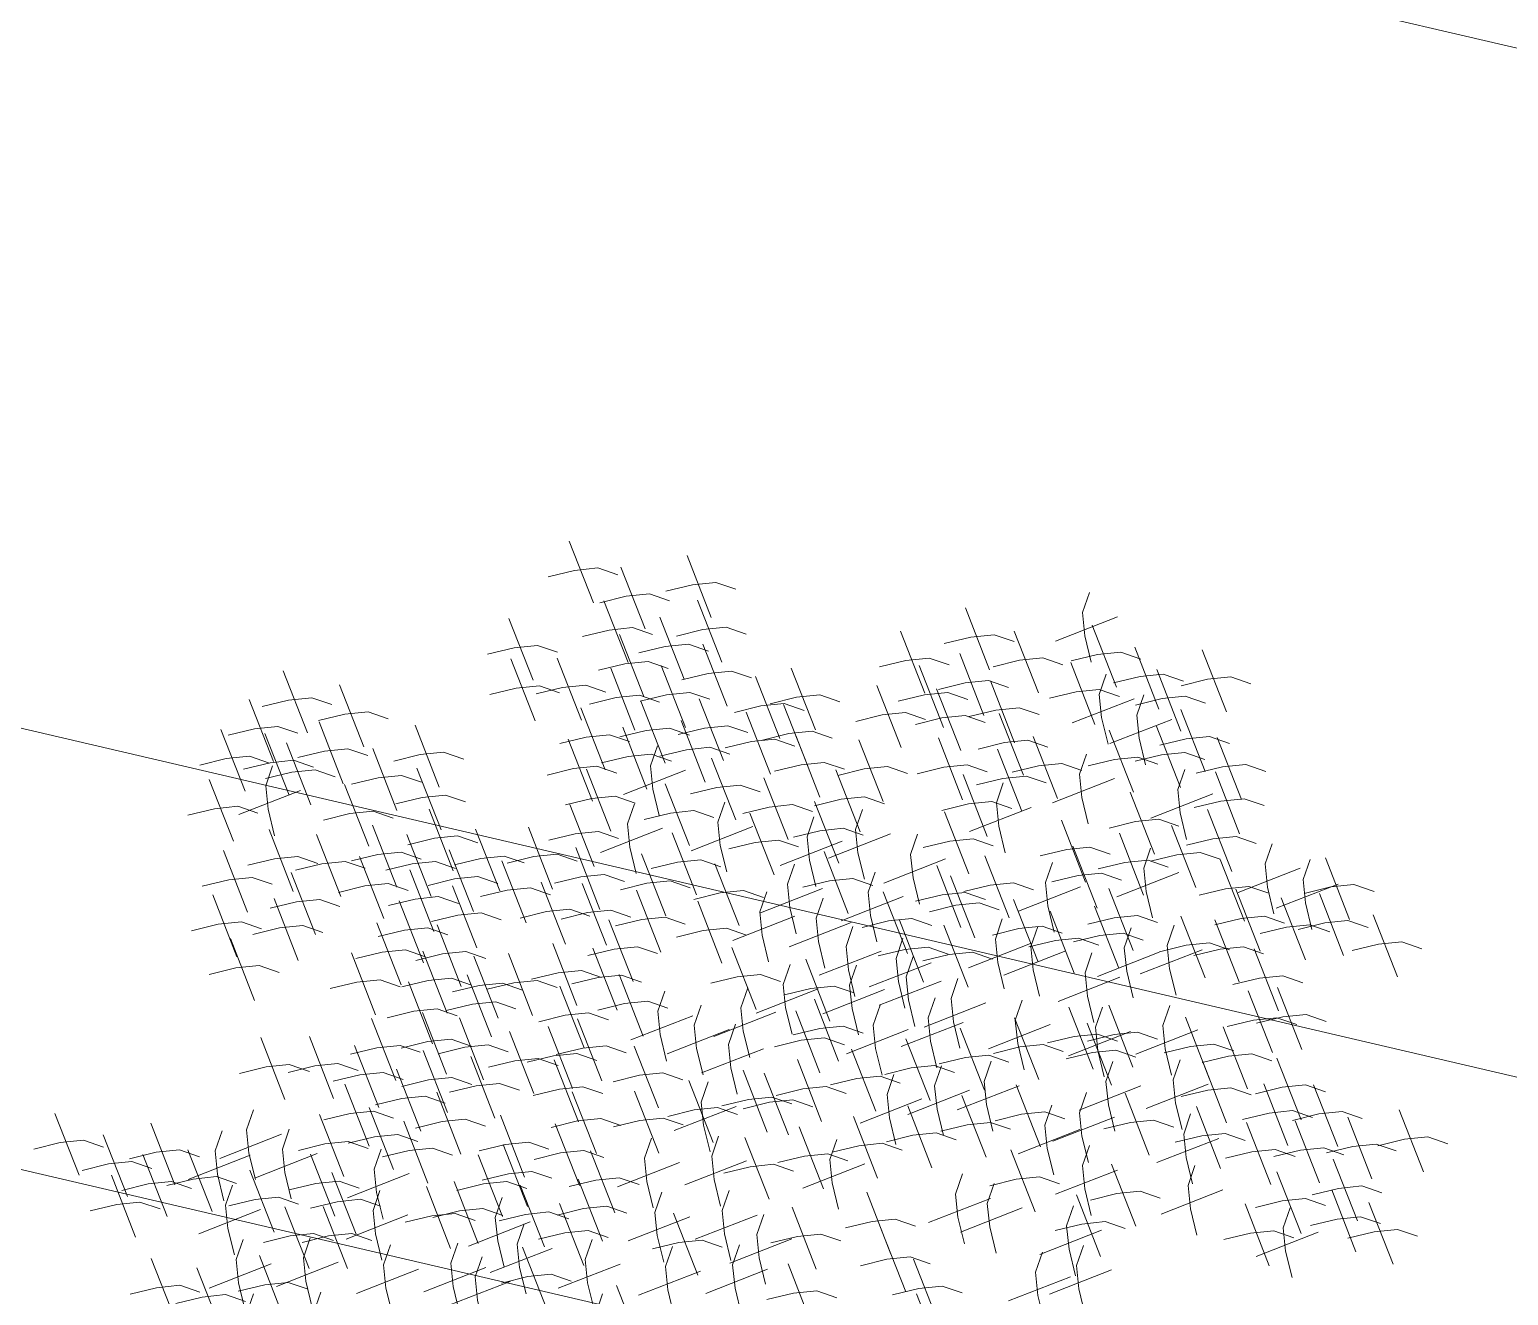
# Model space of a CAD drawing. Header units: millimetres. Extents: x 474016 to 477875, y 2288607 to 2292200.
# Drawn here: x 474226.09 to 474236.43, y 2289615.54 to 2289624.38 of the extents above; entities that cross this region are included whole.
import ezdxf

# ---------------------------------------------------------------- set-up
doc = ezdxf.new("R2010")
doc.units = ezdxf.units.MM
doc.header["$LTSCALE"] = 50
for name, color, linetype, lineweight in [('BANQUETA', 251, 'Continuous', 5), ('EXT', 3, 'Continuous', 5), ('JARDINES', 98, 'Continuous', 13)]:
    doc.layers.add(name, color=color, linetype=linetype, lineweight=lineweight)

# ---------------------------------------------------------------- blocks, each defined once
blk = doc.blocks.new('Plarbol-031')
for points in [[(0.1874, 2.608325), (0.40975, 2.455225)], [(0.197575, 2.439975), (0.2719, 2.521925), (0.34495, 2.5829), (0.428175, 2.60515)], [(-0.326475, 2.304025), (-0.173425, 2.526375)], [(-0.158175, 2.3142), (-0.240125, 2.388525), (-0.301075, 2.461575), (-0.3233, 2.5448)], [(-0.046375, 2.464125), (0.175975, 2.311025)], [(-0.239475, 2.44125), (-0.01715, 2.28815)], [(-0.229325, 2.2729), (-0.155, 2.35485), (-0.08195, 2.415825), (0.001275, 2.438075)], [(-0.0362, 2.295775), (0.038125, 2.377725), (0.111175, 2.4387), (0.1944, 2.46095)], [(0.07815, 2.43935), (0.300475, 2.28625)], [(0.0883, 2.271), (0.162625, 2.35295), (0.235675, 2.413925), (0.3189, 2.436175)], [(0.250925, 2.3593), (0.473275, 2.2062)], [(0.2611, 2.19095), (0.335425, 2.2729), (0.408475, 2.3339), (0.4917, 2.356125)], [(0.43705, 2.347875), (0.6594, 2.194775)], [(0.447225, 2.179525), (0.52155, 2.261475), (0.5946, 2.32245), (0.677825, 2.3447)], [(-0.08385, 2.067075), (0.06925, 2.289425)], [(0.0845, 2.07725), (0.00255, 2.151575), (-0.058425, 2.224625), (-0.080675, 2.30785)], [(0.089575, 2.082975), (0.242675, 2.3053)], [(0.257925, 2.093125), (0.175975, 2.16745), (0.115, 2.2405), (0.09275, 2.323725)], [(-0.488475, 2.244325), (-0.266125, 2.091225)], [(-0.4783, 2.075975), (-0.403975, 2.157925), (-0.330925, 2.2189), (-0.247725, 2.24115)], [(-0.226775, 2.26655), (-0.00445, 2.11345)], [(-0.2166, 2.0982), (-0.142275, 2.18015), (-0.069225, 2.24115), (0.013975, 2.263375)], [(0.20455, 2.2494), (0.4269, 2.0963)], [(0.214725, 2.08105), (0.28905, 2.163), (0.3621, 2.224), (0.445325, 2.246225)], [(0.50885, 2.228425), (0.731175, 2.07535)], [(0.519, 2.0601), (0.593325, 2.14205), (0.666375, 2.203025), (0.7496, 2.22525)], [(-0.705725, 2.211275), (-0.4834, 2.0582)], [(-0.695575, 2.04295), (-0.62125, 2.1249), (-0.548175, 2.185875), (-0.464975, 2.2081)], [(0.565375, 1.935575), (0.483425, 2.0099), (0.42245, 2.082975), (0.400225, 2.166175)], [(1.074225, 2.189675), (1.29655, 2.0366)], [(1.084375, 2.02135), (1.1587, 2.1033), (1.23175, 2.164275), (1.314975, 2.1865)], [(0.057175, 2.1268), (0.279525, 1.9737)], [(0.06735, 1.95845), (0.141675, 2.0404), (0.214725, 2.101375), (0.29795, 2.123625)], [(0.39705, 1.925425), (0.550125, 2.14775)], [(1.028475, 1.884125), (0.946525, 1.95845), (0.88555, 2.0315), (0.863325, 2.114725)], [(1.024025, 1.907625), (1.177125, 2.129975)], [(1.192375, 1.9178), (1.110425, 1.992125), (1.04945, 2.065175), (1.0272, 2.1484)], [(1.36515, 2.105825), (1.5875, 1.95275)], [(-0.6206, 2.044225), (-0.398275, 1.891125)], [(0.56855, 2.0836), (0.7909, 1.9305)], [(0.578725, 1.91525), (0.65305, 1.9972), (0.7261, 2.0582), (0.809325, 2.080425)], [(0.860125, 1.873975), (1.013225, 2.0963)], [(1.135825, 2.055025), (1.358175, 1.901925)], [(1.146, 1.886675), (1.220325, 1.968625), (1.293375, 2.0296), (1.3766, 2.051825)], [(1.375325, 1.9375), (1.44965, 2.01945), (1.5227, 2.080425), (1.605925, 2.10265)], [(-0.8709, 1.985125), (-0.64855, 1.83205)], [(-0.61045, 1.875875), (-0.536125, 1.957825), (-0.463075, 2.0188), (-0.37985, 2.04105)], [(-0.45545, 2.022625), (-0.233125, 1.869525)], [(-0.445275, 1.854275), (-0.37095, 1.936225), (-0.2979, 1.9972), (-0.2147, 2.01945)], [(0.199475, 1.763425), (0.117525, 1.83775), (0.05655, 1.9108), (0.0343, 1.994025)], [(-0.860725, 1.8168), (-0.7864, 1.89875), (-0.71335, 1.959725), (-0.630125, 1.98195)], [(-0.3519, 1.93305), (-0.129575, 1.77995)], [(-0.341725, 1.7647), (-0.2674, 1.84665), (-0.194375, 1.907625), (-0.11115, 1.929875)], [(-0.18485, 1.9324), (0.0375, 1.779325)], [(-0.174675, 1.764075), (-0.10035, 1.846025), (-0.0273, 1.907), (0.0559, 1.929225)], [(0.031125, 1.753275), (0.184225, 1.9756)], [(0.268725, 1.96545), (0.49105, 1.81235)], [(0.278875, 1.7971), (0.3532, 1.87905), (0.42625, 1.940025), (0.509475, 1.962275)], [(0.483425, 1.9483), (0.705775, 1.7952)], [(0.4936, 1.77995), (0.567925, 1.8619), (0.640975, 1.922875), (0.7242, 1.945125)], [(0.7242, 1.944475), (0.946525, 1.791375)], [(0.73435, 1.77615), (0.808675, 1.858075), (0.881725, 1.919075), (0.96495, 1.9413)], [(1.01705, 1.954), (1.239375, 1.800925)], [(1.0272, 1.785675), (1.101525, 1.867625), (1.174575, 1.9286), (1.2578, 1.950825)], [(-0.729875, 1.912075), (-0.507525, 1.758975)], [(-0.7197, 1.74375), (-0.645375, 1.8257), (-0.572325, 1.886675), (-0.4891, 1.9089)], [(-0.6187, 1.873325), (-0.39635, 1.720225)], [(-0.608525, 1.705), (-0.5342, 1.78695), (-0.46115, 1.847925), (-0.37795, 1.87015)], [(0.8449, 1.880325), (1.067225, 1.727225)], [(0.85505, 1.711975), (0.929375, 1.793925), (1.002425, 1.8549), (1.08565, 1.87715)], [(-0.275675, 1.809175), (-0.05335, 1.656075)], [(-0.2655, 1.640825), (-0.1912, 1.722775), (-0.11815, 1.78375), (-0.034925, 1.806)], [(0.32525, 1.80345), (0.5476, 1.65035)], [(0.4612, 1.58365), (0.6143, 1.806)], [(0.62955, 1.593825), (0.5476, 1.66815), (0.4866, 1.7412), (0.464375, 1.824425)], [(-1.761525, 1.7539), (-1.539175, 1.6008)], [(-1.75135, 1.585575), (-1.677025, 1.6675), (-1.603975, 1.7285), (-1.52075, 1.750725)], [(-0.826425, 1.7482), (-0.6041, 1.5951)], [(-0.81625, 1.57985), (-0.74195, 1.6618), (-0.668875, 1.722775), (-0.585675, 1.745)], [(0.335425, 1.635125), (0.40975, 1.71705), (0.4828, 1.77805), (0.566025, 1.800275)], [(-0.50055, 1.711975), (-0.2782, 1.558875)], [(-0.490375, 1.543625), (-0.41605, 1.625575), (-0.343, 1.686575), (-0.259775, 1.7088)], [(-0.18295, 1.4674), (-0.02985, 1.68975)], [(-0.0146, 1.477575), (-0.09655, 1.5519), (-0.157525, 1.62495), (-0.179775, 1.708175)], [(0.100375, 1.71515), (0.322725, 1.56205)], [(0.11055, 1.546825), (0.184875, 1.62875), (0.257925, 1.68975), (0.34115, 1.711975)], [(0.843625, 1.729125), (1.06595, 1.576025)], [(0.853775, 1.5608), (0.9281, 1.642725), (1.001175, 1.703725), (1.084375, 1.72595)], [(1.041825, 1.720875), (1.26415, 1.567775)], [(1.051975, 1.552525), (1.1263, 1.634475), (1.19935, 1.69545), (1.282575, 1.7177)], [(-1.6243, 1.62685), (-1.401975, 1.47375)], [(-1.614125, 1.458525), (-1.5398, 1.54045), (-1.46675, 1.60145), (-1.38355, 1.623675)], [(-0.3341, 1.64465), (-0.1118, 1.49155)], [(-0.32395, 1.4763), (-0.249625, 1.55825), (-0.1766, 1.619225), (-0.093375, 1.641475)], [(0.1982, 1.653525), (0.42055, 1.50045)], [(0.208375, 1.4852), (0.2827, 1.56715), (0.35575, 1.628125), (0.438975, 1.65035)], [(0.720375, 1.664325), (0.942725, 1.51125)], [(0.73055, 1.496), (0.804875, 1.57795), (0.877925, 1.638925), (0.96115, 1.66115)], [(1.20825, 1.644), (1.4306, 1.4909)], [(1.218425, 1.475675), (1.29275, 1.557625), (1.3658, 1.6186), (1.449025, 1.640825)], [(-1.9578, 1.5646), (-1.735475, 1.4115)], [(-1.15485, 1.61225), (-0.932525, 1.45915)], [(-1.144675, 1.4439), (-1.07035, 1.52585), (-0.9973, 1.586825), (-0.9141, 1.609075)], [(0.4161, 1.593175), (0.638425, 1.4401)], [(0.42625, 1.42485), (0.500575, 1.5068), (0.57365, 1.567775), (0.65685, 1.59)], [(0.715925, 1.3772), (0.869025, 1.59955)], [(0.884275, 1.387375), (0.802325, 1.4617), (0.74135, 1.53475), (0.7191, 1.61795)], [(1.117425, 1.5665), (1.33975, 1.4134)], [(1.127575, 1.398175), (1.2019, 1.4801), (1.27495, 1.5411), (1.358175, 1.563325)], [(-2.19095, 1.5341), (-1.9686, 1.381025)], [(-2.180775, 1.365775), (-2.10645, 1.447725), (-2.0334, 1.5087), (-1.950175, 1.530925)], [(-1.94765, 1.39625), (-1.873325, 1.4782), (-1.800275, 1.5392), (-1.71705, 1.561425)], [(-1.255225, 1.50235), (-1.032875, 1.34925)], [(-0.764175, 1.525225), (-0.541825, 1.372125)], [(-0.754, 1.356875), (-0.679675, 1.438825), (-0.606625, 1.4998), (-0.5234, 1.52205)], [(0.163275, 1.311775), (0.316375, 1.5341)], [(0.3316, 1.321925), (0.24965, 1.39625), (0.188675, 1.469325), (0.16645, 1.552525)], [(0.7458, 1.281275), (0.66385, 1.3556), (0.60285, 1.42865), (0.580625, 1.511875)], [(1.896225, 1.5087), (2.118575, 1.3556)], [(1.9064, 1.34035), (1.980725, 1.4223), (2.053775, 1.4833), (2.137, 1.505525)], [(-1.7126, 1.48455), (-1.490275, 1.331475)], [(-1.702425, 1.316225), (-1.6281, 1.398175), (-1.55505, 1.45915), (-1.47185, 1.481375)], [(-1.506775, 1.49155), (-1.28445, 1.33845)], [(-1.496625, 1.3232), (-1.4223, 1.40515), (-1.349225, 1.466125), (-1.266025, 1.488375)], [(-1.24505, 1.334), (-1.170725, 1.41595), (-1.097675, 1.476925), (-1.01445, 1.499175)], [(-1.098325, 1.4725), (-0.875975, 1.3194)], [(-1.08815, 1.30415), (-1.013825, 1.3861), (-0.940775, 1.447075), (-0.85755, 1.469325)], [(-0.311875, 1.476925), (-0.08955, 1.32385)], [(-0.3017, 1.3086), (-0.2274, 1.39055), (-0.15435, 1.451525), (-0.07115, 1.47375)], [(0.40785, 1.501075), (0.630175, 1.347975)], [(0.418, 1.332725), (0.492325, 1.414675), (0.565375, 1.475675), (0.6486, 1.4979)], [(0.57745, 1.271125), (0.73055, 1.49345)], [(-1.93875, 1.41215), (-1.7164, 1.25905)], [(-1.928575, 1.2438), (-1.85425, 1.32575), (-1.7812, 1.386725), (-1.698, 1.408975)], [(-0.9865, 1.395625), (-0.764175, 1.242525)], [(-0.97635, 1.227275), (-0.902025, 1.309225), (-0.828975, 1.370225), (-0.74575, 1.39245)], [(-0.075575, 1.421025), (0.14675, 1.26795)], [(-0.065425, 1.2527), (0.0089, 1.33465), (0.08195, 1.395625), (0.165175, 1.41785)], [(0.26935, 1.382925), (0.4917, 1.229825)], [(1.1155, 1.388), (1.33785, 1.2349)], [(1.125675, 1.21965), (1.2, 1.3016), (1.27305, 1.3626), (1.356275, 1.384825)], [(1.366425, 1.40515), (1.588775, 1.25205)], [(1.3766, 1.2368), (1.450925, 1.31875), (1.523975, 1.37975), (1.6072, 1.401975)], [(1.55065, 1.3988), (1.773, 1.2457)], [(1.560825, 1.23045), (1.63515, 1.3124), (1.7082, 1.3734), (1.791425, 1.395625)], [(-1.808525, 1.33465), (-1.586175, 1.18155)], [(-1.79835, 1.1663), (-1.724025, 1.24825), (-1.650975, 1.309225), (-1.567775, 1.331475)], [(-1.59825, 1.3251), (-1.375925, 1.172025)], [(-1.5881, 1.156775), (-1.513775, 1.238725), (-1.440725, 1.2997), (-1.3575, 1.321925)], [(-1.205675, 1.361325), (-0.983325, 1.208225)], [(-1.1955, 1.192975), (-1.121175, 1.274925), (-1.048125, 1.3359), (-0.9649, 1.35815)], [(-0.773075, 1.37085), (-0.550725, 1.21775)], [(-0.7629, 1.2025), (-0.688575, 1.28445), (-0.615525, 1.34545), (-0.5323, 1.367675)], [(-0.354425, 1.0996), (-0.201375, 1.321925)], [(-0.186125, 1.10975), (-0.26805, 1.184075), (-0.329025, 1.25715), (-0.35125, 1.34035)], [(0.119425, 1.339725), (0.341775, 1.186625)], [(0.1296, 1.171375), (0.203925, 1.253325), (0.276975, 1.3143), (0.3602, 1.33655)], [(0.279525, 1.214575), (0.35385, 1.296525), (0.4269, 1.3575), (0.510125, 1.37975)], [(0.6702, 1.10785), (0.58825, 1.182175), (0.527275, 1.255225), (0.505025, 1.33845)], [(1.05135, 1.10785), (0.9694, 1.182175), (0.908425, 1.255225), (0.886175, 1.33845)], [(0.9656, 1.33465), (1.187925, 1.18155)], [(0.97575, 1.1663), (1.050075, 1.24825), (1.123125, 1.309225), (1.20635, 1.331475)], [(1.739325, 1.367675), (1.96165, 1.214575)], [(1.749475, 1.199325), (1.8238, 1.281275), (1.896875, 1.342275), (1.980075, 1.3645)], [(-1.39435, 1.2997), (-1.172, 1.1466)], [(-1.384175, 1.13135), (-1.30985, 1.2133), (-1.2368, 1.2743), (-1.153575, 1.296525)], [(-0.596475, 1.057675), (-0.443375, 1.28)], [(-0.428125, 1.067825), (-0.510075, 1.14215), (-0.57105, 1.215225), (-0.5933, 1.298425)], [(-0.215975, 1.27875), (0.00635, 1.12565)], [(-0.2058, 1.1104), (-0.1315, 1.19235), (-0.058425, 1.253325), (0.024775, 1.27555)], [(-0.145475, 1.27555), (0.076875, 1.122475)], [(-0.1353, 1.107225), (-0.060975, 1.189175), (0.012075, 1.25015), (0.0953, 1.272375)], [(0.2592, 1.0634), (0.412275, 1.285725)], [(0.427525, 1.07355), (0.345575, 1.147875), (0.2846, 1.220925), (0.262375, 1.30415)], [(0.50185, 1.0977), (0.65495, 1.320025)], [(0.883, 1.0977), (1.0361, 1.320025)], [(1.38105, 1.2889), (1.603375, 1.1358)], [(1.3912, 1.12055), (1.465525, 1.2025), (1.538575, 1.2635), (1.6218, 1.285725)], [(-0.773075, 1.216475), (-0.550725, 1.0634)], [(-0.7629, 1.04815), (-0.688575, 1.1301), (-0.615525, 1.191075), (-0.5323, 1.2133)], [(0.12325, 1.007475), (0.27635, 1.229825)], [(0.2916, 1.01765), (0.20965, 1.091975), (0.14865, 1.165025), (0.126425, 1.24825)], [(1.1225, 1.226), (1.344825, 1.072925)], [(1.13265, 1.057675), (1.206975, 1.139625), (1.28005, 1.2006), (1.36325, 1.222825)], [(1.570975, 1.23555), (1.793325, 1.08245)], [(1.58115, 1.0672), (1.655475, 1.14915), (1.728525, 1.210125), (1.81175, 1.232375)], [(-1.761525, 1.2006), (-1.539175, 1.0475)], [(-1.75135, 1.03225), (-1.677025, 1.1142), (-1.603975, 1.1752), (-1.52075, 1.197425)], [(-1.58555, 1.158675), (-1.363225, 1.005575)], [(-1.575375, 0.990325), (-1.50105, 1.072275), (-1.428, 1.133275), (-1.3448, 1.1555)], [(-1.4064, 1.18535), (-1.184075, 1.03225)], [(-1.39625, 1.017025), (-1.321925, 1.09895), (-1.248875, 1.15995), (-1.16565, 1.182175)], [(-0.9973, 1.1809), (-0.774975, 1.027825)], [(-0.98715, 1.012575), (-0.912825, 1.094525), (-0.839775, 1.1555), (-0.75655, 1.177725)], [(-0.7432, 0.923), (-0.590125, 1.145325)], [(-0.574875, 0.93315), (-0.656825, 1.007475), (-0.7178, 1.08055), (-0.740025, 1.16375)], [(0.660675, 0.938875), (0.813775, 1.161225)], [(0.829, 0.94905), (0.747075, 1.023375), (0.686075, 1.096425), (0.66385, 1.17965)], [(0.681, 1.199975), (0.903325, 1.046875)], [(0.69115, 1.031625), (0.765475, 1.113575), (0.83855, 1.17455), (0.92175, 1.1968)], [(1.041825, 0.938875), (1.194925, 1.161225)], [(1.21015, 0.94905), (1.128225, 1.023375), (1.067225, 1.096425), (1.045, 1.17965)], [(1.786325, 1.193625), (2.008675, 1.040525)], [(1.7965, 1.025275), (1.870825, 1.107225), (1.943875, 1.1682), (2.0271, 1.19045)], [(-2.21825, 1.13645), (-1.995925, 0.98335)], [(-2.2081, 0.9681), (-2.133775, 1.05005), (-2.060725, 1.111025), (-1.9775, 1.133275)], [(-1.9648, 1.11295), (-1.74245, 0.95985)], [(-1.954625, 0.9446), (-1.8803, 1.02655), (-1.80725, 1.087525), (-1.724025, 1.10975)], [(-1.21775, 1.128175), (-0.9954, 0.9751)], [(-1.207575, 0.95985), (-1.13325, 1.0418), (-1.0602, 1.102775), (-0.976975, 1.125)], [(-0.4116, 0.87535), (-0.258525, 1.0977)], [(-0.2433, 0.885525), (-0.325225, 0.95985), (-0.3862, 1.0329), (-0.408425, 1.116125)], [(-0.0559, 1.094525), (0.16645, 0.941425)], [(-0.045725, 0.926175), (0.0286, 1.008125), (0.10165, 1.0691), (0.184875, 1.09135)], [(0.550775, 1.102775), (0.7731, 0.949675)], [(0.560925, 0.934425), (0.63525, 1.016375), (0.708325, 1.077375), (0.791525, 1.0996)], [(0.649225, 1.0907), (0.871575, 0.9376)], [(0.6594, 0.922375), (0.733725, 1.0043), (0.806775, 1.0653), (0.89, 1.087525)], [(1.411525, 1.1193), (1.633875, 0.9662)], [(1.4217, 0.95095), (1.496025, 1.0329), (1.569075, 1.093875), (1.6523, 1.116125)], [(1.851125, 1.0869), (2.073475, 0.9338)], [(1.8613, 0.91855), (1.935625, 1.0005), (2.008675, 1.061475), (2.091875, 1.083725)], [(2.00485, 1.128825), (2.2272, 0.975725)], [(2.015025, 0.960475), (2.08935, 1.042425), (2.1624, 1.1034), (2.245625, 1.12565)], [(-1.58745, 1.029725), (-1.365125, 0.876625)], [(-1.5773, 0.861375), (-1.502975, 0.943325), (-1.429925, 1.0043), (-1.3467, 1.02655)], [(-1.431825, 0.805475), (-1.278725, 1.027825)], [(-1.263475, 0.81565), (-1.345425, 0.889975), (-1.4064, 0.963025), (-1.42865, 1.046225)], [(-0.96365, 1.03035), (-0.7413, 0.87725)], [(-0.953475, 0.862025), (-0.87915, 0.94395), (-0.8061, 1.00495), (-0.722875, 1.027175)], [(-0.62695, 1.06975), (-0.404625, 0.91665)], [(-0.6168, 0.9014), (-0.542475, 0.98335), (-0.469425, 1.044325), (-0.3862, 1.066575)], [(-0.33665, 1.0691), (-0.114325, 0.916)], [(-0.326475, 0.900775), (-0.25215, 0.9827), (-0.179125, 1.0437), (-0.095925, 1.065925)], [(1.20635, 1.05895), (1.428675, 0.90585)], [(1.216525, 0.8906), (1.290825, 0.97255), (1.3639, 1.033525), (1.4471, 1.055775)], [(1.624975, 1.022725), (1.847325, 0.869625)], [(-2.11915, 1.00495), (-1.896825, 0.85185)], [(-2.109, 0.8366), (-2.034675, 0.91855), (-1.961625, 0.979525), (-1.8784, 1.001775)], [(-1.772325, 0.999875), (-1.549975, 0.846775)], [(-1.76215, 0.831525), (-1.687825, 0.913475), (-1.614775, 0.97445), (-1.53155, 0.996675)], [(-1.076075, 0.769275), (-0.922975, 0.9916)], [(-0.90775, 0.779425), (-0.989675, 0.85375), (-1.050675, 0.9268), (-1.0729, 1.010025)], [(-0.21725, 1.010025), (0.0051, 0.856925)], [(-0.207075, 0.841675), (-0.13275, 0.923625), (-0.0597, 0.984625), (0.023525, 1.00685)], [(0.3748, 0.780075), (0.5279, 1.0024)], [(0.54315, 0.790225), (0.4612, 0.86455), (0.400225, 0.9376), (0.377975, 1.020825)], [(0.819475, 0.780075), (0.972575, 1.0024)], [(0.987825, 0.790225), (0.905875, 0.86455), (0.8449, 0.9376), (0.82265, 1.020825)], [(1.200625, 0.780075), (1.353725, 1.0024)], [(1.368975, 0.790225), (1.287025, 0.86455), (1.22605, 0.9376), (1.2038, 1.020825)], [(1.63515, 0.8544), (1.709475, 0.93635), (1.782525, 0.997325), (1.86575, 1.01955)], [(-1.315575, 0.93635), (-1.093225, 0.78325)], [(-1.3054, 0.768), (-1.231075, 0.84995), (-1.158025, 0.910925), (-1.0748, 0.93315)], [(-0.701275, 0.719075), (-0.548175, 0.941425)], [(-0.53295, 0.72925), (-0.6149, 0.803575), (-0.675875, 0.876625), (-0.6981, 0.95985)], [(-0.358875, 0.6797), (-0.440825, 0.754025), (-0.501825, 0.827075), (-0.52405, 0.9103)], [(-0.16705, 0.71655), (-0.013975, 0.938875)], [(0.001275, 0.7267), (-0.080675, 0.801025), (-0.14165, 0.874075), (-0.163875, 0.9573)], [(0.076875, 0.68795), (-0.005075, 0.762275), (-0.06605, 0.835325), (-0.0883, 0.91855)], [(0.109275, 0.706375), (0.262375, 0.928725)], [(0.277625, 0.71655), (0.195675, 0.790875), (0.134675, 0.863925), (0.11245, 0.94715)], [(0.39195, 0.94395), (0.6143, 0.790875)], [(0.402125, 0.775625), (0.47645, 0.857575), (0.5495, 0.91855), (0.632725, 0.940775)], [(0.935725, 0.941425), (1.158075, 0.788325)], [(0.9459, 0.773075), (1.020225, 0.855025), (1.093275, 0.916), (1.1765, 0.93825)], [(1.74885, 0.691125), (1.90195, 0.913475)], [(1.9172, 0.7013), (1.83525, 0.775625), (1.77425, 0.848675), (1.752025, 0.9319)], [(-1.7431, 0.8652), (-1.52075, 0.7121)], [(-1.732925, 0.69685), (-1.6586, 0.7788), (-1.58555, 0.839775), (-1.502325, 0.862025)], [(-0.527225, 0.669525), (-0.374125, 0.891875)], [(-0.36205, 0.642225), (-0.209, 0.86455)], [(-0.19375, 0.652375), (-0.275675, 0.7267), (-0.33665, 0.79975), (-0.358875, 0.882975)], [(-0.091475, 0.6778), (0.061625, 0.900125)], [(0.970025, 0.625075), (0.8881, 0.6994), (0.8271, 0.77245), (0.804875, 0.85565)], [(1.500475, 0.626975), (1.418525, 0.7013), (1.35755, 0.77435), (1.3353, 0.857575)], [(1.5913, 0.842325), (1.81365, 0.689225)], [(-1.6135, 0.8061), (-1.391175, 0.653025)], [(-1.603325, 0.637775), (-1.529025, 0.719725), (-1.45595, 0.7807), (-1.37275, 0.802925)], [(-1.20885, 0.568525), (-1.2908, 0.64285), (-1.351775, 0.7159), (-1.374, 0.799125)], [(-1.18025, 0.78705), (-0.957925, 0.63395)], [(-1.1701, 0.618725), (-1.095775, 0.70065), (-1.022725, 0.76165), (-0.9395, 0.783875)], [(-0.73115, 0.5628), (-0.57805, 0.78515)], [(-0.5628, 0.572975), (-0.64475, 0.6473), (-0.705725, 0.72035), (-0.727975, 0.803575)], [(0.07625, 0.58885), (0.229325, 0.8112)], [(0.244575, 0.599025), (0.162625, 0.67335), (0.10165, 0.7464), (0.079425, 0.829625)], [(0.23315, 0.78515), (0.455475, 0.63205)], [(0.2433, 0.6168), (0.317625, 0.69875), (0.3907, 0.75975), (0.4739, 0.781975)], [(0.8017, 0.6149), (0.9548, 0.83725)], [(1.332125, 0.6168), (1.485225, 0.83915)], [(1.601475, 0.673975), (1.6758, 0.755925), (1.74885, 0.8169), (1.832075, 0.83915)], [(-1.3772, 0.558375), (-1.2241, 0.7807)], [(-0.966825, 0.780075), (-0.744475, 0.626975)], [(-0.95665, 0.611725), (-0.882325, 0.693675), (-0.809275, 0.75465), (-0.72605, 0.7769)], [(-0.262325, 0.520875), (-0.10925, 0.743225)], [(-0.094, 0.53105), (-0.17595, 0.605375), (-0.23695, 0.678425), (-0.25915, 0.76165)], [(0.4091, 0.5031), (0.5622, 0.725425)], [(0.57745, 0.51325), (0.4955, 0.587575), (0.434525, 0.66065), (0.412275, 0.74385)], [(0.550775, 0.721625), (0.7731, 0.568525)], [(0.881725, 0.504375), (0.7998, 0.5787), (0.7388, 0.65175), (0.716575, 0.734975)], [(-0.444, 0.665725), (-0.2217, 0.512625)], [(-0.43385, 0.497375), (-0.359525, 0.579325), (-0.286475, 0.6403), (-0.203275, 0.66255)], [(-0.091475, 0.439575), (0.061625, 0.6619)], [(0.076875, 0.449725), (-0.005075, 0.52405), (-0.06605, 0.597125), (-0.0883, 0.680325)], [(0.560925, 0.553275), (0.63525, 0.635225), (0.708325, 0.696225), (0.791525, 0.71845)], [(0.7134, 0.4942), (0.8665, 0.71655)], [(0.931925, 0.443375), (1.085025, 0.665725)], [(1.10025, 0.45355), (1.018325, 0.527875), (0.957325, 0.600925), (0.9351, 0.68415)], [(1.051975, 0.67145), (1.274325, 0.51835)], [(1.06215, 0.5031), (1.136475, 0.58505), (1.209525, 0.646025), (1.29275, 0.668275)], [(-1.58935, 0.6492), (-1.367025, 0.4961)], [(-1.5792, 0.480875), (-1.504875, 0.5628), (-1.431825, 0.6238), (-1.3486, 0.646025)], [(-1.235525, 0.646025), (-1.0132, 0.492925)], [(-1.225375, 0.4777), (-1.15105, 0.559625), (-1.077975, 0.620625), (-0.994775, 0.64285)], [(-0.938875, 0.6149), (-0.716525, 0.4618)], [(-0.9287, 0.44655), (-0.854375, 0.5285), (-0.781325, 0.5895), (-0.6981, 0.611725)], [(-0.31885, 0.381775), (-0.4008, 0.4561), (-0.4618, 0.52915), (-0.484025, 0.61235)], [(0.074325, 0.626325), (0.296675, 0.47325)], [(0.0845, 0.458), (0.158825, 0.53995), (0.231875, 0.600925), (0.3151, 0.62315)], [(0.421175, 0.385575), (0.339225, 0.4599), (0.27825, 0.53295), (0.256025, 0.616175)], [(-2.290675, 0.56345), (-2.06835, 0.41035)], [(-2.280525, 0.3951), (-2.2062, 0.47705), (-2.133125, 0.538025), (-2.049925, 0.560275)], [(-0.4872, 0.3716), (-0.3341, 0.59395)], [(-0.3233, 0.55075), (-0.101, 0.39765)], [(-0.31315, 0.3824), (-0.23885, 0.46435), (-0.1658, 0.525325), (-0.082575, 0.547575)], [(0.25285, 0.375425), (0.405925, 0.59775)], [(0.39195, 0.5628), (0.6143, 0.409725)], [(0.402125, 0.394475), (0.47645, 0.476425), (0.5495, 0.5374), (0.632725, 0.559625)], [(-2.6369, 0.527875), (-2.41455, 0.374775)], [(-2.626725, 0.359525), (-2.5524, 0.441475), (-2.47935, 0.502475), (-2.396125, 0.5247)], [(-1.47185, 0.5177), (-1.2495, 0.364625)], [(-1.461675, 0.349375), (-1.38735, 0.431325), (-1.3143, 0.4923), (-1.231075, 0.514525)], [(-1.1701, 0.512625), (-0.94775, 0.359525)], [(-1.159925, 0.344275), (-1.0856, 0.426225), (-1.01255, 0.487225), (-0.929325, 0.50945)], [(-0.719075, 0.536775), (-0.496725, 0.383675)], [(-0.7089, 0.368425), (-0.634575, 0.450375), (-0.561525, 0.51135), (-0.4783, 0.5336)], [(0.681, 0.491025), (0.903325, 0.337925)], [(0.69115, 0.322675), (0.765475, 0.404625), (0.83855, 0.465625), (0.92175, 0.48785)], [(1.003075, 0.489125), (1.2254, 0.336025)], [(1.013225, 0.320775), (1.08755, 0.402725), (1.1606, 0.4637), (1.243825, 0.48595)], [(-2.85795, 0.4472), (-2.635625, 0.2941)], [(-2.8478, 0.27885), (-2.773475, 0.3608), (-2.700425, 0.421775), (-2.6172, 0.444025)], [(-2.187125, 0.4237), (-1.9648, 0.2706)], [(-1.677025, 0.478325), (-1.4547, 0.325225)], [(-1.66685, 0.309975), (-1.59255, 0.391925), (-1.519475, 0.452925), (-1.436275, 0.47515)], [(-0.408425, 0.207075), (-0.490375, 0.2814), (-0.551375, 0.35445), (-0.5736, 0.437675)], [(-0.359525, 0.4688), (-0.1372, 0.3157)], [(-0.34935, 0.30045), (-0.275025, 0.3824), (-0.202, 0.443375), (-0.118775, 0.465625)], [(-0.084475, 0.467525), (0.13785, 0.314425)], [(-0.074325, 0.299175), (0, 0.381125), (0.073075, 0.442125), (0.156275, 0.46435)], [(0.11245, 0.237575), (0.26555, 0.4599)], [(0.2808, 0.247725), (0.19885, 0.32205), (0.13785, 0.3951), (0.115625, 0.478325)], [(1.015775, 0.204525), (1.168875, 0.426875)], [(1.184125, 0.2147), (1.102175, 0.289025), (1.041175, 0.362075), (1.01895, 0.4453)], [(-2.38025, 0.3894), (-2.1579, 0.2363)], [(-2.370075, 0.22105), (-2.29575, 0.303), (-2.2227, 0.363975), (-2.1395, 0.3862)], [(-2.176975, 0.25535), (-2.10265, 0.3373), (-2.0296, 0.398275), (-1.946375, 0.420525)], [(-1.3683, 0.41225), (-1.14595, 0.25915)], [(-1.358125, 0.243925), (-1.2838, 0.325875), (-1.21075, 0.38685), (-1.127525, 0.409075)], [(-0.576775, 0.1969), (-0.423675, 0.41925)], [(0.23315, 0.404), (0.455475, 0.2509)], [(0.2433, 0.23565), (0.317625, 0.3176), (0.3907, 0.3786), (0.4739, 0.400825)], [(-2.62165, 0.357), (-2.3993, 0.2039)], [(-2.611475, 0.18865), (-2.53715, 0.2706), (-2.4641, 0.331575), (-2.380875, 0.353825)], [(-2.0531, 0.3138), (-1.83075, 0.1607)], [(-2.042925, 0.14545), (-1.9686, 0.2274), (-1.89555, 0.288375), (-1.812325, 0.310625)], [(-1.851075, 0.3519), (-1.62875, 0.198825)], [(-1.840925, 0.183575), (-1.7666, 0.265525), (-1.69355, 0.3265), (-1.610325, 0.348725)], [(-1.690375, 0.3049), (-1.468025, 0.1518)], [(-1.6802, 0.13655), (-1.605875, 0.2185), (-1.532825, 0.2795), (-1.4496, 0.301725)], [(-1.508675, 0.322675), (-1.28635, 0.1696)], [(-1.498525, 0.15435), (-1.4242, 0.2363), (-1.35115, 0.297275), (-1.267925, 0.3195)], [(-1.1955, 0.35065), (-0.973175, 0.19755)], [(-1.18535, 0.1823), (-1.111025, 0.26425), (-1.037975, 0.325225), (-0.95475, 0.34745)], [(-0.2433, 0.3087), (-0.02095, 0.155625)], [(-0.233125, 0.140375), (-0.1588, 0.222325), (-0.08575, 0.2833), (-0.002525, 0.305525)], [(0.697525, 0.099725), (0.8506, 0.32205)], [(0.86585, 0.109875), (0.7839, 0.1842), (0.722925, 0.25725), (0.7007, 0.340475)], [(1.138375, 0.094), (1.291475, 0.316325)], [(1.306725, 0.10415), (1.224775, 0.178475), (1.163775, 0.25155), (1.14155, 0.33475)], [(-2.9075, 0.273125), (-2.685175, 0.12005)], [(-2.89735, 0.1048), (-2.823025, 0.18675), (-2.749975, 0.247725), (-2.66675, 0.26995)], [(-0.6943, 0.0324), (-0.5412, 0.254725)], [(-0.52595, 0.042575), (-0.6079, 0.116875), (-0.668875, 0.189925), (-0.691125, 0.273125)], [(-0.535475, 0.04575), (-0.382375, 0.26805)], [(-0.36715, 0.0559), (-0.4491, 0.1302), (-0.510075, 0.20325), (-0.5323, 0.286475)], [(0.074325, 0.245175), (0.296675, 0.0921)], [(0.0845, 0.07685), (0.158825, 0.1588), (0.231875, 0.219775), (0.3151, 0.242)], [(0.5692, 0.05905), (0.7223, 0.2814)], [(0.737525, 0.069225), (0.655575, 0.14355), (0.5946, 0.2166), (0.572375, 0.299825)], [(-2.777925, 0.194375), (-2.555575, 0.0413)], [(-2.76775, 0.02605), (-2.693425, 0.107975), (-2.620375, 0.16895), (-2.53715, 0.1912)], [(-2.682625, 0.21215), (-2.4603, 0.05905)], [(-2.672475, 0.043825), (-2.59815, 0.12575), (-2.525075, 0.18675), (-2.441875, 0.208975)], [(-2.3936, 0.204525), (-2.17125, 0.05145)], [(-2.383425, 0.036225), (-2.3091, 0.118125), (-2.23605, 0.179125), (-2.152825, 0.20135)], [(-1.892375, 0.22295), (-1.67005, 0.06985)], [(-1.8822, 0.054625), (-1.8079, 0.13655), (-1.734825, 0.19755), (-1.651625, 0.219775)], [(-1.1847, 0.2185), (-0.962375, 0.0654)], [(-1.17455, 0.0502), (-1.100225, 0.1321), (-1.027175, 0.1931), (-0.94395, 0.215325)], [(-1.037325, 0.189925), (-0.815, 0.03685)], [(-1.027175, 0.0216), (-0.95285, 0.103525), (-0.879775, 0.1645), (-0.796575, 0.18675)], [(-0.84865, -0.0038), (-0.695575, 0.2185)], [(-0.680325, 0.00635), (-0.762275, 0.08065), (-0.82325, 0.1537), (-0.845475, 0.236925)], [(-0.324575, 0.188025), (-0.102275, 0.03495)], [(-0.314425, 0.0197), (-0.240125, 0.101625), (-0.16705, 0.1626), (-0.08385, 0.18485)], [(1.0164, -0.022225), (1.1695, 0.200075)], [(1.18475, -0.012075), (1.1028, 0.062225), (1.041825, 0.1353), (1.019575, 0.2185)], [(-2.2062, 0.13085), (-1.98385, -0.022225)], [(-2.196025, -0.037475), (-2.1217, 0.044475), (-2.04865, 0.105425), (-1.965425, 0.127675)], [(-2.0696, 0.177225), (-1.847275, 0.02415)], [(-2.05945, 0.0089), (-1.985125, 0.090825), (-1.912075, 0.1518), (-1.82885, 0.17405)], [(-1.330825, 0.1429), (-1.108475, -0.01015)], [(-1.32065, -0.0254), (-1.246325, 0.05655), (-1.173275, 0.1175), (-1.09005, 0.139725)], [(-0.402075, 0.1499), (-0.179775, -0.003175)], [(-0.391925, -0.018425), (-0.3176, 0.0635), (-0.24455, 0.1245), (-0.16135, 0.146725)], [(0.235675, -0.100375), (0.15375, -0.02605), (0.09275, 0.047025), (0.070525, 0.1302)], [(-2.934825, 0.107975), (-2.712475, -0.0451)], [(-2.92465, -0.06035), (-2.850325, 0.0216), (-2.777275, 0.08255), (-2.69405, 0.1048)], [(-2.680725, -0.13785), (-2.527625, 0.084475)], [(-2.512375, -0.127675), (-2.594325, -0.05335), (-2.6553, 0.0197), (-2.67755, 0.1029)], [(-1.98005, 0.0654), (-1.7577, -0.08765)], [(-1.969875, -0.1029), (-1.89555, -0.02095), (-1.8225, 0.040025), (-1.739275, 0.062225)], [(-1.799, 0.1086), (-1.57665, -0.044475)], [(-1.788825, -0.0597), (-1.7145, 0.02225), (-1.64145, 0.0832), (-1.558225, 0.105425)], [(-0.084475, 0.086375), (0.13785, -0.0667)], [(-0.074325, -0.08195), (0, 0), (0.073075, 0.060975), (0.156275, 0.0832)], [(0.06735, -0.110525), (0.22045, 0.111775)], [(-1.457225, 0.008275), (-1.2349, -0.144825)], [(-1.447075, -0.160075), (-1.37275, -0.078125), (-1.2997, -0.01715), (-1.216475, 0.005075)], [(-1.210125, 0.015875), (-0.987775, -0.1372)], [(-1.19995, -0.15245), (-1.125625, -0.0705), (-1.052575, -0.009525), (-0.96935, 0.0127)], [(-0.4961, -0.210275), (-0.343, 0.012075)], [(-0.32775, -0.2001), (-0.4097, -0.125775), (-0.470675, -0.052725), (-0.492925, 0.0305)], [(0.2916, 0.020325), (0.513925, -0.13275)], [(0.30175, -0.148), (0.376075, -0.06605), (0.449125, -0.005075), (0.53235, 0.01715)], [(-2.3739, -0.02795), (-2.15155, -0.18105)], [(-2.363725, -0.196275), (-2.2894, -0.11435), (-2.21635, -0.05335), (-2.133125, -0.031125)], [(-2.17825, -0.00445), (-1.9559, -0.157525)], [(-2.168075, -0.172775), (-2.09375, -0.090825), (-2.0207, -0.02985), (-1.937475, -0.007625)], [(-1.762775, -0.057175), (-1.54045, -0.210275)], [(-1.076075, -0.054625), (-0.85375, -0.207725)], [(-1.065925, -0.222975), (-0.9916, -0.141025), (-0.91855, -0.080025), (-0.835325, -0.0578)], [(-0.82325, -0.0165), (-0.600925, -0.1696)], [(-0.813075, -0.18485), (-0.73875, -0.1029), (-0.6657, -0.041925), (-0.5825, -0.0197)], [(-0.5609, -0.0089), (-0.33855, -0.161975)], [(-0.550725, -0.177225), (-0.4764, -0.095275), (-0.40335, -0.0343), (-0.320125, -0.012075)], [(-2.8605, -0.087025), (-2.63815, -0.240125)], [(-2.850325, -0.255375), (-2.776, -0.173425), (-2.70295, -0.112425), (-2.619725, -0.0902)], [(-2.544775, -0.119425), (-2.32245, -0.272525)], [(-1.944475, -0.062875), (-1.722125, -0.215975)], [(-1.9343, -0.231225), (-1.859975, -0.149275), (-1.786925, -0.0883), (-1.7037, -0.06605)], [(-1.752625, -0.2255), (-1.6783, -0.14355), (-1.60525, -0.082575), (-1.522025, -0.06035)], [(-1.567775, -0.0794), (-1.345425, -0.2325)], [(-1.5576, -0.24775), (-1.483275, -0.1658), (-1.410225, -0.1048), (-1.327, -0.082575)], [(-0.2433, -0.072425), (-0.02095, -0.2255)], [(-0.233125, -0.24075), (-0.1588, -0.1588), (-0.08575, -0.097825), (-0.002525, -0.0756)], [(0.427525, -0.07305), (0.649875, -0.22615)], [(0.4377, -0.2414), (0.512025, -0.15945), (0.585075, -0.09845), (0.6683, -0.076225)], [(0.6016, -0.097825), (0.823925, -0.250925)], [(0.61175, -0.266175), (0.686075, -0.184225), (0.759125, -0.123225), (0.84235, -0.101)], [(-2.534625, -0.287775), (-2.4603, -0.205825), (-2.387225, -0.144825), (-2.304025, -0.1226)], [(-1.750075, -0.1785), (-1.52775, -0.3316)], [(-1.547425, -0.157525), (-1.3251, -0.310625)], [(-1.537275, -0.325875), (-1.46295, -0.243925), (-1.3899, -0.18295), (-1.306675, -0.160725)], [(-1.1574, -0.14675), (-0.93505, -0.299825)], [(-1.147225, -0.315075), (-1.0729, -0.233125), (-0.99985, -0.17215), (-0.916625, -0.149925)], [(-0.7197, -0.1677), (-0.497375, -0.3208)], [(-0.70955, -0.33605), (-0.635225, -0.2541), (-0.56215, -0.1931), (-0.47895, -0.170875)], [(-0.337275, -0.369075), (-0.184225, -0.14675)], [(-0.168975, -0.3589), (-0.2509, -0.284575), (-0.311875, -0.211525), (-0.3341, -0.128325)], [(-2.372, -0.21345), (-2.14965, -0.366525)], [(-2.361825, -0.381775), (-2.2875, -0.299825), (-2.21445, -0.23885), (-2.131225, -0.216625)], [(-1.969875, -0.188025), (-1.74755, -0.341125)], [(-1.9597, -0.356375), (-1.8854, -0.274425), (-1.812325, -0.21345), (-1.729125, -0.1912)], [(-1.739925, -0.34685), (-1.6656, -0.2649), (-1.59255, -0.2039), (-1.509325, -0.181675)], [(0.074325, -0.199475), (0.296675, -0.35255)], [(0.0845, -0.3678), (0.158825, -0.28585), (0.231875, -0.224875), (0.3151, -0.20265)], [(0.690525, -0.20835), (0.912875, -0.36145)], [(-2.650875, -0.293475), (-2.428525, -0.446575)], [(-2.6407, -0.461825), (-2.566375, -0.379875), (-2.493325, -0.3189), (-2.4101, -0.29665)], [(-1.27555, -0.25155), (-1.0532, -0.40465)], [(-1.265375, -0.4199), (-1.19105, -0.33795), (-1.118, -0.276975), (-1.0348, -0.254725)], [(-1.061475, -0.2452), (-0.839125, -0.3983)], [(-1.0513, -0.41355), (-0.976975, -0.3316), (-0.903925, -0.2706), (-0.8207, -0.248375)], [(-0.391275, -0.517725), (-0.473225, -0.4434), (-0.5342, -0.37035), (-0.55645, -0.287125)], [(-0.01015, -0.517725), (-0.0921, -0.4434), (-0.153075, -0.37035), (-0.175325, -0.287125)], [(0.160725, -0.519), (0.078775, -0.444675), (0.0178, -0.371625), (-0.00445, -0.2884)], [(-2.370725, -0.3405), (-2.148375, -0.493575)], [(-2.36055, -0.508825), (-2.286225, -0.426875), (-2.213175, -0.3659), (-2.12995, -0.343675)], [(-1.987025, -0.34685), (-1.7647, -0.499925)], [(-1.976875, -0.515175), (-1.90255, -0.433225), (-1.829475, -0.37225), (-1.746275, -0.350025)], [(-1.729125, -0.315075), (-1.506775, -0.468175)], [(-1.71895, -0.483425), (-1.644625, -0.401475), (-1.571575, -0.3405), (-1.48835, -0.31825)], [(-1.47565, -0.32015), (-1.253325, -0.47325)], [(-1.4655, -0.4885), (-1.391175, -0.40655), (-1.3181, -0.345575), (-1.2349, -0.323325)], [(-0.928075, -0.311275), (-0.705725, -0.464375)], [(-0.9179, -0.4796), (-0.843575, -0.39765), (-0.770525, -0.336675), (-0.6873, -0.31445)], [(-0.559625, -0.5279), (-0.406525, -0.30555)], [(-0.1785, -0.5279), (-0.0254, -0.30555)], [(-0.007625, -0.52915), (0.145475, -0.306825)], [(-1.612875, -0.3856), (-1.390525, -0.538675)], [(-1.6027, -0.553925), (-1.528375, -0.471975), (-1.455325, -0.411), (-1.3721, -0.388775)], [(0.18995, -0.399575), (0.412275, -0.552675)], [(0.200125, -0.5679), (0.274425, -0.48595), (0.3475, -0.424975), (0.4307, -0.40275)], [(-2.585425, -0.46755), (-2.3631, -0.620625)], [(-2.575275, -0.635875), (-2.50095, -0.553925), (-2.4279, -0.49295), (-2.344675, -0.470725)], [(-1.349875, -0.4237), (-1.127525, -0.5768)], [(-1.3397, -0.59205), (-1.265375, -0.5101), (-1.192325, -0.449125), (-1.109125, -0.426875)], [(-0.912825, -0.458), (-0.690475, -0.6111)], [(-0.90265, -0.62635), (-0.828325, -0.5444), (-0.755275, -0.483425), (-0.67205, -0.461175)], [(-0.7324, -0.4688), (-0.510075, -0.6219)], [(-0.72225, -0.63715), (-0.647925, -0.5552), (-0.574875, -0.494225), (-0.49165, -0.471975)], [(-0.4008, -0.6867), (-0.247725, -0.464375)], [(-0.2325, -0.676525), (-0.314425, -0.6022), (-0.3754, -0.52915), (-0.397625, -0.44595)], [(-0.019675, -0.6867), (0.1334, -0.464375)], [(0.14865, -0.676525), (0.0667, -0.6022), (0.005725, -0.52915), (-0.0165, -0.44595)], [(-1.769775, -0.521525), (-1.547425, -0.674625)], [(-1.7596, -0.689875), (-1.685275, -0.607925), (-1.612225, -0.54695), (-1.529025, -0.5247)], [(-1.5233, -0.51265), (-1.30095, -0.665725)], [(-1.513125, -0.680975), (-1.4388, -0.599025), (-1.36575, -0.53805), (-1.282525, -0.515825)], [(-0.3106, -0.489775), (-0.0883, -0.642875)], [(-0.30045, -0.658125), (-0.22615, -0.576175), (-0.153075, -0.515175), (-0.069875, -0.49295)], [(-2.426625, -0.57425), (-2.204275, -0.72735)], [(-2.41645, -0.7426), (-2.342125, -0.66065), (-2.269075, -0.599675), (-2.18585, -0.577425)], [(-1.116725, -0.553925), (-0.8944, -0.707025)], [(-1.106575, -0.722275), (-1.03225, -0.640325), (-0.9592, -0.57935), (-0.875975, -0.5571)], [(-0.7089, -0.592675), (-0.486575, -0.745775)], [(-0.69875, -0.761025), (-0.624425, -0.679075), (-0.551375, -0.6181), (-0.46815, -0.59585)], [(-1.76595, -0.65175), (-1.543625, -0.80485)], [(-1.7558, -0.8201), (-1.681475, -0.73815), (-1.608425, -0.677175), (-1.5252, -0.65495)], [(-1.5703, -0.63525), (-1.347975, -0.78835)], [(-1.56015, -0.803575), (-1.485825, -0.72165), (-1.41275, -0.66065), (-1.32955, -0.638425)], [(-1.3829, -0.6219), (-1.160575, -0.775)], [(-1.37275, -0.79025), (-1.298425, -0.7083), (-1.225375, -0.647325), (-1.14215, -0.625075)], [(-1.0405, -0.64605), (-0.818175, -0.79915)], [(-1.03035, -0.814375), (-0.956025, -0.73245), (-0.882975, -0.67145), (-0.79975, -0.649225)], [(-0.242025, -0.845525), (-0.088925, -0.623175)], [(-0.073675, -0.83535), (-0.155625, -0.761025), (-0.2166, -0.687975), (-0.23885, -0.60475)], [(-0.716525, -0.71655), (-0.4942, -0.86965)], [(-0.706375, -0.8849), (-0.63205, -0.80295), (-0.558975, -0.741975), (-0.475775, -0.719725)], [(-1.938125, -0.724175), (-1.715775, -0.877275)], [(-1.92795, -0.892525), (-1.853625, -0.810575), (-1.780575, -0.7496), (-1.69735, -0.72735)], [(-1.1015, -0.737525), (-0.87915, -0.890625)], [(-1.091325, -0.90585), (-1.017, -0.823925), (-0.94395, -0.762925), (-0.860725, -0.7407)], [(-0.890575, -0.743875), (-0.66825, -0.896975)], [(-0.880425, -0.912225), (-0.8061, -0.830275), (-0.73305, -0.769275), (-0.649825, -0.74705)], [(-0.359525, -0.99415), (-0.441475, -0.919825), (-0.50245, -0.846775), (-0.524675, -0.763575)], [(-2.099475, -0.838525), (-1.877125, -0.991625)], [(-1.71005, -0.803575), (-1.487725, -0.956675)], [(-1.6999, -0.971925), (-1.625575, -0.889975), (-1.552525, -0.829), (-1.4693, -0.806775)], [(-1.575375, -0.82645), (-1.35305, -0.97955)], [(-1.565225, -0.9948), (-1.4909, -0.91285), (-1.41785, -0.851875), (-1.334625, -0.829625)], [(-1.428, -0.79405), (-1.205675, -0.94715)], [(-1.41785, -0.9624), (-1.343525, -0.88045), (-1.270475, -0.819475), (-1.18725, -0.797225)], [(-0.757825, -1.05705), (-0.839775, -0.982725), (-0.90075, -0.909675), (-0.922975, -0.82645)], [(-0.52785, -1.004325), (-0.374775, -0.782)], [(-2.0893, -1.006875), (-2.014975, -0.924925), (-1.941925, -0.863925), (-1.8587, -0.8417)], [(-1.121175, -0.883), (-0.89885, -1.0361)], [(-1.111025, -1.051325), (-1.0367, -0.969375), (-0.96365, -0.9084), (-0.880425, -0.886175)], [(-0.92615, -1.067225), (-0.773075, -0.844875)], [(-0.792125, -1.1066), (-0.639025, -0.884275)], [(-0.623775, -1.096425), (-0.705725, -1.0221), (-0.766725, -0.94905), (-0.78895, -0.86585)], [(-0.337925, -0.862675), (-0.1156, -1.01575)], [(-1.44325, -1.1803), (-1.29015, -0.95795)], [(-1.274925, -1.170125), (-1.35685, -1.0958), (-1.41785, -1.02275), (-1.440075, -0.939525)], [(-0.7413, -0.9478), (-0.518975, -1.100875)], [(-0.73115, -1.116125), (-0.656825, -1.034175), (-0.58375, -0.9732), (-0.50055, -0.950975)], [(-0.200725, -1.152975), (-0.28265, -1.07865), (-0.343625, -1.0056), (-0.365875, -0.922375)], [(-1.726575, -0.963675), (-1.50425, -1.116775)], [(-1.7164, -1.132), (-1.642075, -1.050075), (-1.569025, -0.989075), (-1.485825, -0.96685)], [(-1.203125, -0.9624), (-0.9808, -1.1155)], [(-1.192975, -1.13075), (-1.11865, -1.0488), (-1.0456, -0.9878), (-0.962375, -0.965575)], [(-1.630025, -1.311775), (-1.711975, -1.23745), (-1.77295, -1.1644), (-1.795175, -1.0812)], [(-1.18535, -1.311775), (-1.2673, -1.23745), (-1.328275, -1.1644), (-1.3505, -1.0812)], [(-0.8042, -1.311775), (-0.88615, -1.23745), (-0.947125, -1.1644), (-0.96935, -1.0812)], [(-0.690475, -1.3029), (-0.772425, -1.228575), (-0.833425, -1.155525), (-0.85565, -1.0723)], [(-1.9629, -1.337825), (-1.8098, -1.1155)], [(-1.79455, -1.327675), (-1.8765, -1.25335), (-1.937475, -1.1803), (-1.9597, -1.097075)], [(-1.79835, -1.32195), (-1.645275, -1.099625)], [(-1.66685, -1.1174), (-1.444525, -1.2705)], [(-1.6567, -1.28575), (-1.582375, -1.2038), (-1.509325, -1.1428), (-1.4261, -1.120575)], [(-1.5538, -1.1301), (-1.33145, -1.2832)], [(-1.543625, -1.29845), (-1.4693, -1.2165), (-1.39625, -1.155525), (-1.313025, -1.133275)], [(-1.353675, -1.32195), (-1.2006, -1.099625)], [(-0.972525, -1.32195), (-0.81945, -1.099625)], [(-0.858825, -1.31305), (-0.705725, -1.090725)], [(-2.0207, -1.480775), (-1.8676, -1.258425)], [(-1.85235, -1.4706), (-1.9343, -1.396275), (-1.995275, -1.323225), (-2.017525, -1.24)], [(-1.194875, -1.480775), (-1.041775, -1.258425)], [(-1.026525, -1.4706), (-1.108475, -1.396275), (-1.16945, -1.323225), (-1.1917, -1.24)], [(-1.834575, -1.30925), (-1.612225, -1.46235)], [(-1.8244, -1.477575), (-1.750075, -1.39565), (-1.677025, -1.33465), (-1.5938, -1.312425)], [(-1.504875, -1.264775), (-1.282525, -1.417875)], [(-1.4947, -1.433125), (-1.420375, -1.351175), (-1.347325, -1.2902), (-1.264125, -1.26795)], [(-2.275425, -1.37595), (-2.0531, -1.52905)], [(-2.265275, -1.5443), (-2.19095, -1.46235), (-2.1179, -1.40135), (-2.034675, -1.379125)], [(-2.0893, -1.381025), (-1.866975, -1.534125)], [(-1.633825, -1.35245), (-1.4115, -1.50555)], [(-1.623675, -1.520775), (-1.54935, -1.438825), (-1.476275, -1.37785), (-1.393075, -1.355625)], [(-2.07915, -1.549375), (-2.004825, -1.467425), (-1.93175, -1.40645), (-1.84855, -1.3842)], [(-1.861875, -1.639575), (-1.7088, -1.41725)], [(-1.69355, -1.6294), (-1.7755, -1.555075), (-1.836475, -1.482025), (-1.8587, -1.398825)], [(-1.480725, -1.639575), (-1.32765, -1.41725)], [(-1.3124, -1.6294), (-1.39435, -1.555075), (-1.455325, -1.482025), (-1.47755, -1.398825)], [(-2.2297, -1.499825), (-2.00735, -1.652925)], [(-2.619725, -1.56145), (-2.3974, -1.714525)], [(-2.408825, -1.523325), (-2.1865, -1.676425)], [(-2.398675, -1.691675), (-2.32435, -1.609725), (-2.2513, -1.548725), (-2.168075, -1.5265)], [(-2.219525, -1.66815), (-2.1452, -1.586225), (-2.07215, -1.525225), (-1.988925, -1.503)], [(-1.534725, -1.788225), (-1.616675, -1.7139), (-1.67765, -1.64085), (-1.6999, -1.557625)], [(-1.153575, -1.788225), (-1.235525, -1.7139), (-1.2965, -1.64085), (-1.31875, -1.557625)], [(-2.609575, -1.729775), (-2.53525, -1.647825), (-2.4622, -1.58685), (-2.378975, -1.564625)], [(-1.703075, -1.7984), (-1.549975, -1.57605)], [(-1.608425, -1.57415), (-1.386075, -1.72725)], [(-1.59825, -1.742475), (-1.523925, -1.66055), (-1.450875, -1.59955), (-1.36765, -1.577325)], [(-2.2894, -1.64085), (-2.067075, -1.79395)], [(-2.27925, -1.809175), (-2.204925, -1.72725), (-2.131875, -1.66625), (-2.04865, -1.644025)], [(-1.375925, -1.947025), (-1.457875, -1.8727), (-1.51885, -1.79965), (-1.541075, -1.71645)], [(-1.790725, -1.757725), (-1.5684, -1.910825)], [(-1.780575, -1.926075), (-1.70625, -1.844125), (-1.6332, -1.78315), (-1.549975, -1.7609)], [(-1.965425, -1.83015), (-1.7431, -1.98325)], [(-1.955275, -1.9985), (-1.88095, -1.91655), (-1.8079, -1.85555), (-1.724675, -1.833325)]]:
    blk.add_lwpolyline(points)

msp = doc.modelspace()

# ---------------------------------------------------------------- linework, layer by layer
at = {"layer": 'BANQUETA'}
msp.add_lwpolyline([(474204.276, 2289631.759), (474326.014, 2289603.389, 0.414214), (474328.416, 2289604.883), (474339.537, 2289652.604, 0.414214), (474338.043, 2289655.006), (474216.305, 2289683.376)], format="xyb", dxfattribs=at)
at = {"layer": 'JARDINES'}
msp.add_lwpolyline([(474324.425, 2289596.572, -0.388075), (474323.745, 2289593.65), (474213.693, 2289619.297, -0.386646), (474214.374, 2289622.219)], format="xyb", close=True, dxfattribs=at)

# ---------------------------------------------------------------- block references
at = {"layer": 'EXT', "xscale": 1.71989999994179, "yscale": 1.71989999994179, "zscale": 1.71989999994179, "rotation": 325.9356466897348}
msp.add_blockref('Plarbol-031', (474231.509, 2289616.513), dxfattribs=at)

doc.saveas('drawing.dxf')
